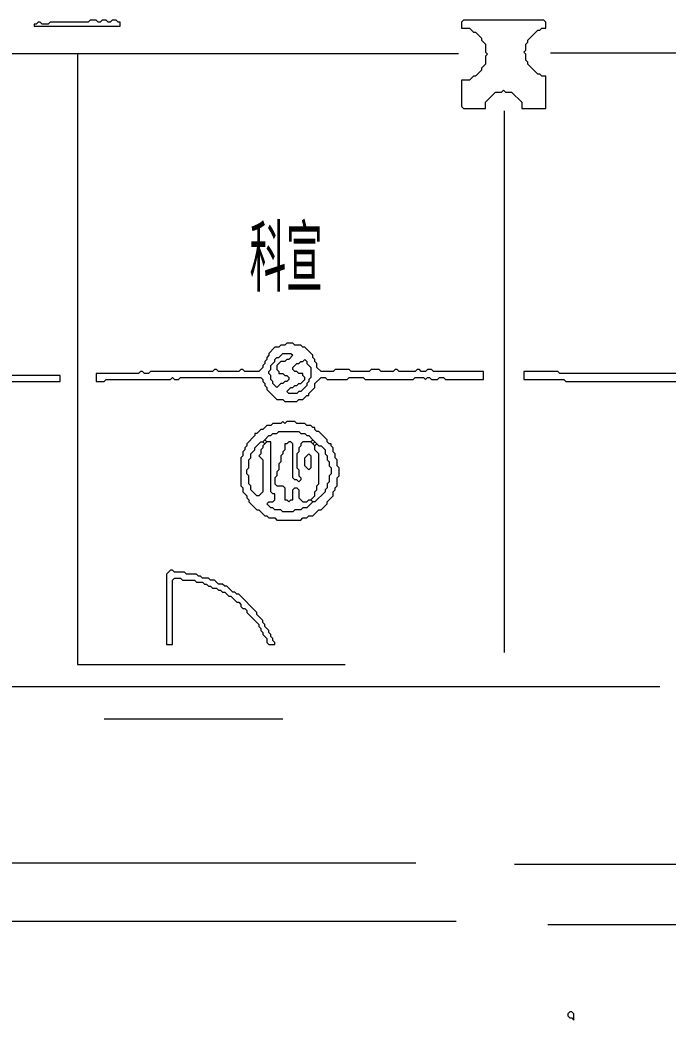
# Model space of a CAD drawing. Header units: millimetres. Extents: x 4 to 412, y 4 to 290.
# Drawn here: x 223.14 to 251.42, y 181.37 to 224.98 of the extents above; entities that cross this region are included whole.
import ezdxf

# ---------------------------------------------------------------- set-up
doc = ezdxf.new("R2010")
doc.units = ezdxf.units.MM
for name, color, linetype, lineweight in [('OCR_TEXT', 6, 'Continuous', 0), ('TRACE_CURVE', 6, 'Continuous', 0), ('TRACE_STRAIGHT', 5, 'Continuous', 0), ('TRACE_TEXT_SYMBOL', 6, 'Continuous', 0)]:
    doc.layers.add(name, color=color, linetype=linetype, lineweight=lineweight)
doc.styles.add('wqy-unicode', font='wqy-unicode.lff')

msp = doc.modelspace()

# ---------------------------------------------------------------- linework, layer by layer
at = {"layer": 'TRACE_CURVE', "color": 6}
msp.add_lwpolyline([(219.461, 209.215), (224.891, 209.215), (224.891, 209.478), (219.549, 209.478)], dxfattribs=at)
at = {"layer": 'TRACE_STRAIGHT', "color": 5}
for p, q in [((206.995, 223.511), (242.275, 223.511)), ((225.655, 223.511), (225.655, 196.867)), ((246.298, 223.553), (262.807, 223.553)), ((244.265, 221.015), (244.265, 197.397)), ((225.655, 196.867), (237.331, 196.867)), ((218.66, 195.917), (251.062, 195.917)), ((226.817, 194.503), (234.612, 194.503)), ((217.625, 188.214), (240.407, 188.214)), ((244.721, 188.156), (280.326, 188.156)), ((218.22, 185.674), (242.169, 185.674)), ((246.175, 185.53), (267.121, 185.53))]:
    msp.add_line(p, q, dxfattribs=at)
at = {"layer": 'TRACE_TEXT_SYMBOL', "color": 6}
for points in [[(226.204, 224.978), (226.117, 224.891), (224.453, 224.891), (224.365, 224.803), (224.103, 224.803), (224.015, 224.891), (223.928, 224.891), (223.84, 224.803), (223.752, 224.803), (223.752, 224.716), (227.518, 224.716), (227.518, 224.891), (227.431, 224.891), (227.343, 224.978), (227.168, 224.978), (227.08, 224.891), (226.993, 224.891), (226.905, 224.978), (226.73, 224.978), (226.642, 224.891), (226.555, 224.891), (226.467, 224.978)], [(242.493, 224.978), (242.406, 224.891), (242.406, 224.628), (242.756, 224.628), (242.931, 224.453), (243.019, 224.453), (243.281, 224.19), (243.281, 224.103), (243.457, 223.928), (243.457, 223.577), (243.544, 223.49), (243.457, 223.402), (243.457, 223.052), (243.281, 222.877), (243.281, 222.789), (243.019, 222.526), (242.931, 222.526), (242.756, 222.351), (242.406, 222.351), (242.406, 221.213), (242.493, 221.125), (243.457, 221.125), (243.457, 221.388), (243.894, 221.826), (244.157, 221.826), (244.245, 221.913), (244.332, 221.826), (244.595, 221.826), (245.033, 221.388), (245.033, 221.125), (246.084, 221.125), (246.084, 222.526), (245.909, 222.526), (245.821, 222.614), (245.734, 222.614), (245.296, 223.052), (245.296, 223.139), (245.208, 223.227), (245.208, 223.49), (245.121, 223.577), (245.208, 223.665), (245.208, 223.928), (245.296, 224.015), (245.296, 224.103), (245.734, 224.541), (245.821, 224.541), (245.909, 224.628), (246.084, 224.628), (246.084, 224.891), (245.996, 224.978)], [(234.612, 210.441), (234.962, 210.441), (235.049, 210.354), (234.874, 210.178), (234.787, 210.178), (234.699, 210.091), (234.524, 210.091), (234.349, 209.916), (234.349, 209.74), (234.436, 209.653), (234.436, 209.565), (234.612, 209.565), (234.699, 209.478), (234.787, 209.478), (234.874, 209.39), (234.874, 209.303), (234.787, 209.215), (234.699, 209.215), (234.612, 209.127), (234.524, 209.127), (234.349, 208.952), (234.174, 209.127), (234.174, 209.215), (234.086, 209.303), (234.086, 209.478), (233.999, 209.565), (233.999, 209.653), (234.086, 209.74), (234.086, 209.916), (234.261, 210.091), (234.261, 210.178), (234.349, 210.266), (234.436, 210.266)], [(235.487, 210.091), (235.575, 210.178), (235.662, 210.091), (235.662, 210.003), (235.838, 209.828), (235.838, 209.39), (235.75, 209.303), (235.75, 209.215), (235.662, 209.127), (235.662, 209.04), (235.4, 208.777), (235.312, 208.777), (235.225, 208.69), (234.874, 208.69), (234.787, 208.777), (234.962, 208.952), (235.049, 208.952), (235.137, 209.04), (235.225, 209.04), (235.312, 209.127), (235.4, 209.127), (235.575, 209.303), (235.575, 209.39), (235.487, 209.478), (235.487, 209.565), (235.312, 209.565), (235.225, 209.653), (235.137, 209.653), (235.049, 209.74), (235.049, 209.828), (235.225, 210.003), (235.312, 210.003), (235.4, 210.091)], [(233.648, 206.588), (233.736, 206.588), (233.823, 206.5), (233.736, 206.413), (233.736, 206.325), (233.648, 206.238), (233.648, 206.062), (233.561, 205.975), (233.736, 205.8), (233.736, 204.398), (233.561, 204.223), (233.473, 204.223), (233.21, 204.486), (233.21, 204.661), (233.123, 204.749), (233.123, 205.099), (233.035, 205.187), (233.035, 205.362), (233.123, 205.449), (233.123, 205.8), (233.21, 205.887), (233.21, 206.062), (233.386, 206.238), (233.386, 206.325)], [(233.736, 206.588), (233.823, 206.675), (233.911, 206.588), (233.823, 206.5)], [(235.838, 206.588), (235.925, 206.675), (236.013, 206.588), (235.925, 206.5)], [(236.013, 206.413), (236.1, 206.5), (236.188, 206.413), (236.276, 206.413), (236.451, 206.238), (236.451, 206.062), (236.538, 205.975), (236.538, 205.8), (236.626, 205.712), (236.626, 205.537), (236.713, 205.449), (236.713, 205.187), (236.626, 205.099), (236.626, 204.836), (236.538, 204.749), (236.538, 204.574), (236.451, 204.486), (236.451, 204.398), (236.013, 203.961), (235.925, 203.961), (235.838, 204.048), (236.013, 204.223), (236.013, 204.398), (236.1, 204.486), (236.1, 204.661), (236.188, 204.749), (236.188, 206.062), (236.013, 206.238)], [(235.925, 206.5), (236.013, 206.588), (236.1, 206.5), (236.013, 206.413)], [(235.75, 206.062), (235.838, 205.975), (235.838, 205.449), (235.75, 205.362), (235.575, 205.537), (235.575, 205.887)], [(247.135, 181.717), (247.047, 181.629), (247.047, 181.542), (247.135, 181.454), (247.222, 181.454), (247.31, 181.366), (247.31, 181.629), (247.222, 181.717)]]:
    msp.add_lwpolyline(points, close=True, dxfattribs=at)
for points in [[(234.787, 210.879), (234.699, 210.791), (234.524, 210.791), (234.436, 210.704), (234.261, 210.704), (233.999, 210.441), (233.999, 210.354), (233.911, 210.266), (233.911, 210.178), (233.823, 210.091), (233.823, 210.003), (233.736, 209.916), (233.736, 209.828), (233.561, 209.653), (232.948, 209.653), (232.86, 209.74), (232.773, 209.74), (232.685, 209.653), (231.809, 209.653), (231.722, 209.74), (231.634, 209.74), (231.546, 209.653), (228.832, 209.653), (228.744, 209.565), (228.569, 209.565), (228.481, 209.653), (228.394, 209.653), (228.306, 209.565), (226.467, 209.565), (226.467, 209.215), (226.817, 209.215), (226.905, 209.303), (229.707, 209.303), (229.795, 209.39), (229.883, 209.303), (230.058, 209.303), (230.145, 209.39), (233.648, 209.39), (233.736, 209.303), (233.736, 209.215), (233.823, 209.127), (233.823, 209.04), (233.911, 208.952), (233.911, 208.865), (234.349, 208.427), (234.612, 208.427), (234.699, 208.339), (235.225, 208.339), (235.312, 208.427), (235.487, 208.427), (235.662, 208.602), (235.75, 208.602), (235.75, 208.69), (236.013, 208.952), (236.013, 209.127), (236.276, 209.39), (236.451, 209.39), (236.538, 209.303), (237.414, 209.303), (237.502, 209.39), (238.115, 209.39), (238.202, 209.303), (240.304, 209.303), (240.392, 209.39)], [(240.392, 209.39), (240.742, 209.39), (240.829, 209.303), (240.917, 209.39), (241.005, 209.39), (241.092, 209.303), (241.355, 209.303), (241.442, 209.39), (241.618, 209.39), (241.705, 209.303), (243.369, 209.303), (243.369, 209.653), (241.18, 209.653), (241.092, 209.74), (240.917, 209.74), (240.829, 209.653), (240.654, 209.653), (240.567, 209.74), (240.479, 209.74), (240.392, 209.653), (239.691, 209.653), (239.603, 209.74), (239.516, 209.74), (239.428, 209.653), (238.903, 209.653), (238.815, 209.74), (238.465, 209.74), (238.377, 209.653), (237.589, 209.653), (237.502, 209.74), (236.889, 209.74), (236.801, 209.653), (236.276, 209.653), (236.1, 209.828), (236.1, 210.003), (236.013, 210.091), (236.013, 210.178), (235.925, 210.266), (235.925, 210.354), (235.575, 210.704), (235.487, 210.704), (235.4, 210.791), (235.137, 210.791), (235.049, 210.879), (234.787, 210.879)], [(252.214, 209.565), (246.697, 209.565), (246.609, 209.653), (245.121, 209.653), (245.121, 209.303), (246.872, 209.303), (246.96, 209.215), (252.302, 209.215)], [(234.612, 207.464), (234.524, 207.376), (234.174, 207.376), (234.086, 207.288), (233.911, 207.288), (233.736, 207.113), (233.648, 207.113), (233.473, 206.938), (233.386, 206.938), (233.386, 206.851), (233.035, 206.5), (233.035, 206.413), (232.948, 206.325), (232.948, 206.238), (232.86, 206.15), (232.86, 205.975), (232.773, 205.887), (232.773, 204.661), (232.86, 204.574), (232.86, 204.398), (233.035, 204.223), (233.035, 204.136), (233.123, 204.048), (233.123, 203.961), (233.473, 203.61), (233.561, 203.61), (233.823, 203.348), (233.911, 203.348), (233.999, 203.26), (234.261, 203.26), (234.349, 203.172), (235.4, 203.172), (235.487, 203.26), (235.662, 203.26), (235.75, 203.348), (235.925, 203.348), (236.188, 203.61), (236.276, 203.61), (236.538, 203.873), (236.538, 203.961), (236.801, 204.223), (236.801, 204.398), (236.889, 204.486), (236.889, 204.574), (236.976, 204.661), (236.976, 205.011), (237.064, 205.099), (237.064, 205.449), (236.976, 205.537), (236.976, 205.8), (236.889, 205.887), (236.889, 206.062), (236.801, 206.15), (236.801, 206.325), (236.713, 206.413), (236.713, 206.5), (236.626, 206.5), (236.538, 206.588), (236.538, 206.675), (236.188, 207.026), (236.1, 207.026), (236.013, 207.113), (236.013, 207.201), (235.925, 207.201)], [(235.925, 207.201), (235.838, 207.288), (235.662, 207.288), (235.575, 207.376), (235.225, 207.376), (235.137, 207.464), (234.787, 207.464), (234.699, 207.376), (234.612, 207.464)], [(234.612, 203.523), (234.524, 203.61), (234.261, 203.61), (234.174, 203.698), (234.086, 203.698), (233.911, 203.873), (233.999, 203.961), (234.174, 203.961), (234.261, 204.048), (234.261, 204.311), (234.174, 204.311), (234.086, 204.398), (234.086, 206.588), (233.911, 206.588), (233.823, 206.675), (233.999, 206.851), (234.086, 206.851), (234.174, 206.938), (234.349, 206.938)], [(234.349, 206.938), (234.436, 207.026), (235.312, 207.026), (235.4, 206.938), (235.575, 206.938), (235.662, 206.851), (235.75, 206.851), (235.925, 206.675), (235.838, 206.588), (235.487, 206.588), (235.4, 206.5), (235.4, 206.413), (235.312, 206.325), (235.312, 206.15), (235.225, 206.062), (235.225, 205.449), (235.312, 205.362), (235.312, 205.099), (235.4, 205.011), (235.4, 204.924), (235.312, 204.836), (235.225, 204.924), (235.137, 204.924), (235.049, 205.011), (235.049, 206.5), (234.962, 206.588), (234.874, 206.588), (234.787, 206.5), (234.699, 206.5), (234.699, 206.238), (234.612, 206.15), (234.612, 206.062), (234.524, 205.975), (234.524, 205.712), (234.436, 205.624), (234.436, 205.362), (234.349, 205.274), (234.349, 205.099), (234.261, 205.011), (234.261, 204.749), (234.349, 204.661), (234.612, 204.661), (234.699, 204.574), (234.699, 204.048), (234.787, 204.048), (234.874, 203.961), (234.962, 204.048), (235.049, 204.048), (235.049, 204.486), (235.137, 204.574), (235.225, 204.574), (235.312, 204.486), (235.312, 204.136), (235.487, 203.961), (235.662, 203.961), (235.75, 204.048), (235.838, 204.048), (235.925, 203.961), (235.662, 203.698), (235.487, 203.698), (235.4, 203.61), (235.137, 203.61), (235.049, 203.523), (234.612, 203.523)], [(229.707, 200.983), (229.532, 200.808), (229.532, 197.743), (229.795, 197.743), (229.795, 200.545), (229.883, 200.633), (230.145, 200.633), (230.233, 200.545), (230.758, 200.545), (230.846, 200.458), (231.109, 200.458), (231.196, 200.37), (231.284, 200.37), (231.371, 200.282), (231.459, 200.282), (231.546, 200.195), (231.722, 200.195), (231.809, 200.107), (231.897, 200.107), (231.984, 200.02), (232.072, 200.02), (232.247, 199.845), (232.335, 199.845), (232.597, 199.582), (232.685, 199.582), (232.773, 199.494), (232.773, 199.407), (232.86, 199.319), (232.948, 199.319), (233.035, 199.232), (233.035, 199.144), (233.561, 198.619), (233.561, 198.531), (233.648, 198.443), (233.648, 198.356), (233.736, 198.268), (233.736, 198.181), (233.911, 198.006), (233.911, 197.83), (233.999, 197.743), (234.261, 197.743), (234.261, 197.83), (234.174, 197.918), (234.174, 198.006), (234.086, 198.093), (234.086, 198.181), (233.999, 198.268), (233.999, 198.356), (233.823, 198.531), (233.823, 198.619), (233.736, 198.706), (233.736, 198.794), (233.473, 199.056), (233.473, 199.144), (232.685, 199.932), (232.597, 199.932), (232.51, 200.02), (232.422, 200.02), (232.16, 200.282), (232.072, 200.282), (231.984, 200.37), (231.809, 200.37), (231.634, 200.545), (231.459, 200.545)], [(231.459, 200.545), (231.371, 200.633), (231.109, 200.633), (231.021, 200.72), (230.933, 200.72), (230.846, 200.808), (230.408, 200.808), (230.32, 200.895), (229.883, 200.895), (229.795, 200.983), (229.707, 200.983)]]:
    msp.add_lwpolyline(points, dxfattribs=at)

# ---------------------------------------------------------------- texts
at = {"layer": 'OCR_TEXT', "color": 6, "style": 'wqy-unicode', "width": 0.462561}
msp.add_text('科宣', height=2.5274, dxfattribs=at).set_placement((233.16, 213.401))

doc.saveas('drawing.dxf')
